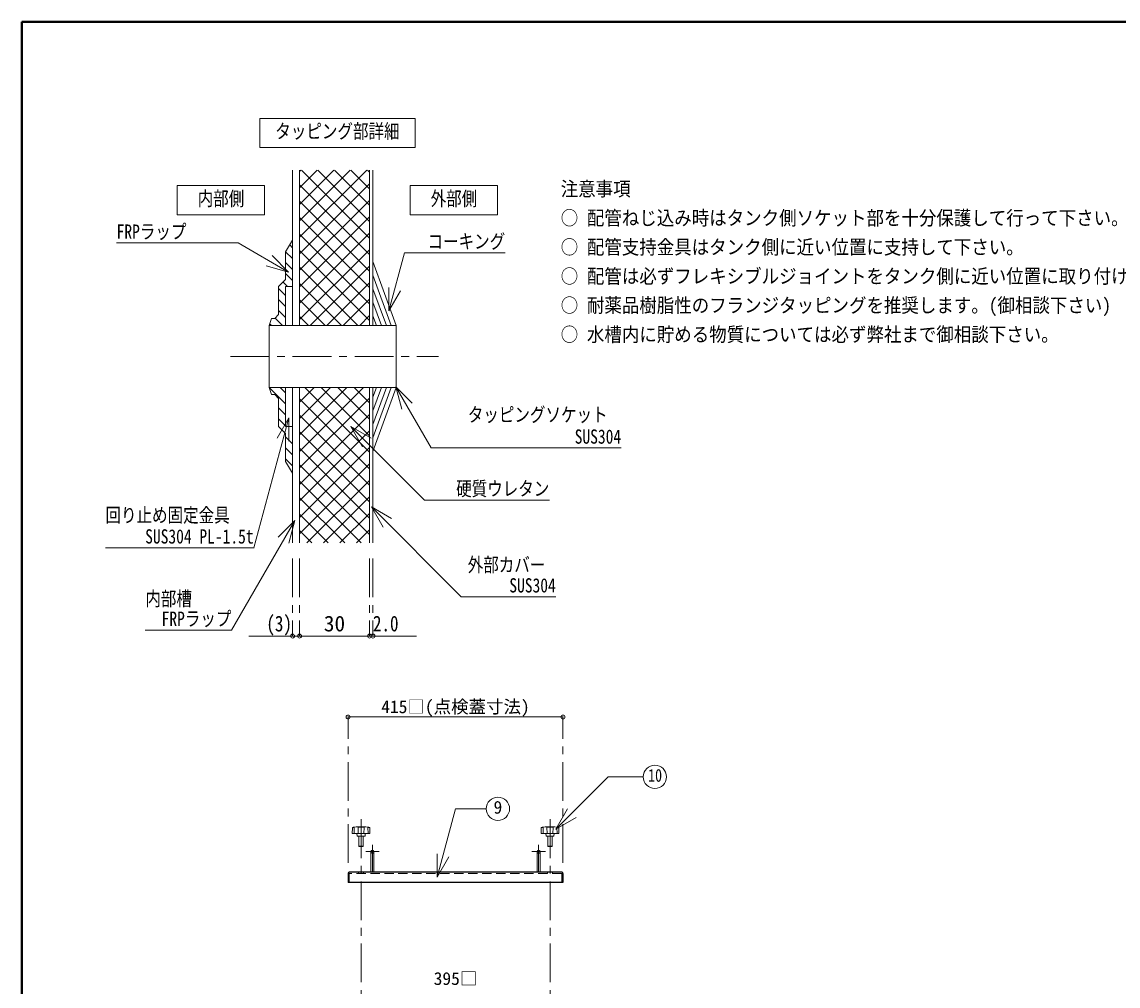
# Model space of a CAD drawing. Units: millimetres at full size, sheet at 1:15; details may follow other scales. Extents: x -3184 to 2891, y -2037 to 2178.
# Drawn here: x -3184 to -1067, y 316 to 2178 of the extents above; entities that cross this region are included whole.
import ezdxf
from ezdxf.enums import TextEntityAlignment as Align

# ---------------------------------------------------------------- set-up
doc = ezdxf.new("R2010")
doc.units = ezdxf.units.MM
doc.header["$LTSCALE"] = 15
doc.header["$PDMODE"] = 32
doc.header["$PDSIZE"] = 7.5
doc.linetypes.add('CHAIN1', pattern=[8, 5, -1, 1, -1])
doc.linetypes.add('DASHED1', pattern=[1.8, 1.2, -0.6])
doc.layers.add('0-0', color=7, linetype='Continuous', lineweight=18)
doc.styles.add('ＭＳ ゴシック', font='')
doc.styles.get('ＭＳ ゴシック').set_extended_font_data('MS Gothic')

msp = doc.modelspace()

# ---------------------------------------------------------------- linework, layer by layer
at = {"layer": '0-0', "color": 1, "lineweight": 40}
for p in [(-3184.2, -2037.13), (2890.8, 2177.87)]:
    msp.add_line(p, (-3184.2, 2177.87), dxfattribs=at)
at = {"layer": '0-0'}
for p, q in [((-2661.45, 1891.62), (-2661.45, 1591.62)), ((-2647.95, 1891.62), (-2647.95, 1591.62)), ((-2512.95, 1891.62), (-2512.95, 1591.62)), ((-2506.2, 1891.62), (-2506.2, 1591.62)), ((-2766.33, 1750.88), (-3001.34, 1750.88)), ((-2669.24, 1694.82), (-2766.33, 1750.88)), ((-2661.45, 1756.62), (-2674.95, 1734.12)), ((-2669.24, 1694.82), (-2701.06, 1726.64)), ((-2674.95, 1734.12), (-2674.95, 1680.12)), ((-2461.2, 1591.62), (-2506.2, 1715.26)), ((-2475.24, 1619.59), (-2445.13, 1731.96)), ((-2445.13, 1731.96), (-2250.77, 1731.96)), ((-2669.24, 1694.82), (-2712.7, 1706.47)), ((-2674.95, 1680.12), (-2688.45, 1666.62)), ((-2470.78, 1591.62), (-2506.2, 1688.94)), ((-2688.45, 1666.62), (-2688.45, 1612.62)), ((-2674.95, 1666.62), (-2661.45, 1666.62)), ((-2674.95, 1666.62), (-2674.95, 1591.62)), ((-2480.36, 1591.62), (-2506.2, 1662.63)), ((-2475.24, 1619.59), (-2475.24, 1664.59)), ((-2475.24, 1619.59), (-2452.74, 1658.56)), ((-2489.93, 1591.62), (-2506.2, 1636.31)), ((-2695.95, 1605.12), (-2688.45, 1612.62)), ((-2499.51, 1591.62), (-2506.2, 1610)), ((-2701.95, 1605.12), (-2706.45, 1591.62)), ((-2706.45, 1591.62), (-2706.45, 1471.62)), ((-2706.45, 1591.62), (-2461.2, 1591.62)), ((-2701.95, 1605.12), (-2695.95, 1605.12)), ((-2461.2, 1591.62), (-2461.2, 1471.62)), ((-2701.95, 1458.12), (-2706.45, 1471.62)), ((-2706.45, 1471.62), (-2461.2, 1471.62)), ((-2661.45, 1471.62), (-2661.45, 1171.62)), ((-2647.95, 1471.62), (-2647.95, 1171.62)), ((-2512.95, 1471.62), (-2512.95, 1171.62)), ((-2506.2, 1471.62), (-2506.2, 1171.62)), ((-2461.2, 1471.62), (-2506.2, 1347.98)), ((-2470.78, 1471.62), (-2506.2, 1374.3)), ((-2480.36, 1471.62), (-2506.2, 1400.61)), ((-2489.93, 1471.62), (-2506.2, 1426.93)), ((-2499.51, 1471.62), (-2506.2, 1453.24)), ((-2462.05, 1473.28), (-2450.4, 1429.82)), ((-2462.05, 1473.28), (-2430.23, 1441.46)), ((-2462.05, 1473.28), (-2393.77, 1355.02)), ((-2701.95, 1458.12), (-2695.95, 1458.12)), ((-2695.95, 1458.12), (-2688.45, 1450.62)), ((-2688.45, 1396.62), (-2688.45, 1450.62)), ((-2668.98, 1412.9), (-2736.17, 1162.14)), ((-2668.98, 1412.9), (-2691.48, 1373.93)), ((-2668.98, 1412.9), (-2668.98, 1367.9)), ((-2674.95, 1383.12), (-2688.45, 1396.62)), ((-2674.95, 1329.12), (-2674.95, 1383.12)), ((-2548.8, 1396.31), (-2509.83, 1373.81)), ((-2548.8, 1396.31), (-2526.3, 1357.34)), ((-2548.8, 1396.31), (-2406.94, 1254.45)), ((-2026.62, 1355.02), (-2393.77, 1355.02)), ((-2661.45, 1306.62), (-2674.95, 1329.12)), ((-2406.94, 1254.45), (-2165.55, 1254.45)), ((-2509.19, 1240.97), (-2470.22, 1218.47)), ((-2509.19, 1240.97), (-2486.69, 1202)), ((-2509.19, 1240.97), (-2335.82, 1067.6)), ((-2657.26, 1214.78), (-2779.44, 1003.17)), ((-2657.26, 1214.78), (-2689.08, 1182.96)), ((-2657.26, 1214.78), (-2668.91, 1171.31)), ((-2735.61, 1162.14), (-3022.84, 1162.14)), ((-2152.88, 1067.6), (-2335.82, 1067.6)), ((-2779.44, 1003.17), (-2945.88, 1003.17)), ((-2152.76, 618.73), (-2051.76, 719.73)), ((-1984.13, 719.73), (-2051.76, 719.73)), ((-2381.96, 526), (-2346.58, 658.04)), ((-2287.35, 658.04), (-2346.58, 658.04)), ((-2152.76, 618.73), (-2130.26, 657.7)), ((-2152.76, 618.73), (-2113.79, 641.23)), ((-2546.37, 610.58), (-2546.03, 621.1)), ((-2538.61, 622.96), (-2544.52, 622.65)), ((-2542.75, 610.17), (-2542.36, 621.81)), ((-2520.21, 622.97), (-2538.19, 622.97)), ((-2534.69, 610.17), (-2535.07, 621.81)), ((-2523.72, 610.17), (-2523.33, 621.81)), ((-2519.79, 622.96), (-2513.89, 622.65)), ((-2515.65, 610.17), (-2516.04, 621.81)), ((-2512.03, 610.58), (-2512.37, 621.1)), ((-2181.37, 610.58), (-2181.03, 621.1)), ((-2173.61, 622.96), (-2179.52, 622.65)), ((-2177.75, 610.17), (-2177.36, 621.81)), ((-2173.19, 622.97), (-2155.21, 622.97)), ((-2169.69, 610.17), (-2170.07, 621.81)), ((-2158.72, 610.17), (-2158.33, 621.81)), ((-2154.79, 622.96), (-2148.89, 622.65)), ((-2150.65, 610.17), (-2151.04, 621.81)), ((-2147.03, 610.58), (-2147.37, 621.1)), ((-2512.43, 610.17), (-2545.97, 610.17)), ((-2536.83, 605.74), (-2537.2, 610.17)), ((-2521.97, 605.37), (-2536.43, 605.37)), ((-2533.2, 585.87), (-2533.2, 605.37)), ((-2525.2, 585.87), (-2525.2, 605.37)), ((-2521.57, 605.74), (-2521.2, 610.17)), ((-2180.97, 610.17), (-2147.43, 610.17)), ((-2171.83, 605.74), (-2172.2, 610.17)), ((-2171.43, 605.37), (-2156.97, 605.37)), ((-2168.2, 585.87), (-2168.2, 605.37)), ((-2160.2, 585.87), (-2160.2, 605.37)), ((-2156.57, 605.74), (-2156.2, 610.17)), ((-2525.2, 585.87), (-2533.2, 585.87)), ((-2168.2, 585.87), (-2160.2, 585.87)), ((-2381.96, 526), (-2381.96, 571)), ((-2381.96, 526), (-2359.46, 564.97))]:
    msp.add_line(p, q, dxfattribs=at)
at = {"layer": '0-0', "color": 4, "lineweight": 9}
for p, q in [((-2647.95, 1761.88), (-2518.22, 1891.62)), ((-2647.95, 1793.7), (-2550.04, 1891.62)), ((-2647.95, 1825.52), (-2581.86, 1891.62)), ((-2647.95, 1857.34), (-2613.68, 1891.62)), ((-2647.95, 1889.16), (-2645.5, 1891.62)), ((-2644.24, 1891.62), (-2512.95, 1760.34)), ((-2612.42, 1891.62), (-2512.95, 1792.15)), ((-2580.6, 1891.62), (-2512.95, 1823.97)), ((-2548.78, 1891.62), (-2512.95, 1855.79)), ((-2516.96, 1891.62), (-2512.95, 1887.61)), ((-2647.95, 1730.06), (-2512.95, 1865.06)), ((-2647.95, 1863.52), (-2512.95, 1728.52)), ((-2647.95, 1698.24), (-2512.95, 1833.24)), ((-2647.95, 1831.7), (-2512.95, 1696.7)), ((-2647.95, 1666.42), (-2512.95, 1801.42)), ((-2647.95, 1799.88), (-2512.95, 1664.88)), ((-2647.95, 1634.6), (-2512.95, 1769.6)), ((-2647.95, 1768.06), (-2512.95, 1633.06)), ((-2667, 1747.38), (-2661.45, 1741.83)), ((-2647.95, 1602.79), (-2512.95, 1737.79)), ((-2647.95, 1736.24), (-2512.95, 1601.24)), ((-2674.95, 1734.12), (-2661.45, 1720.62)), ((-2674.95, 1712.91), (-2661.45, 1699.41)), ((-2647.95, 1704.42), (-2535.16, 1591.62)), ((-2627.3, 1591.62), (-2512.95, 1705.97)), ((-2679.77, 1675.3), (-2671.09, 1666.62)), ((-2674.95, 1691.69), (-2661.45, 1678.19)), ((-2647.95, 1672.6), (-2566.98, 1591.62)), ((-2595.48, 1591.62), (-2512.95, 1674.15)), ((-2688.45, 1662.77), (-2674.95, 1649.27)), ((-2688.45, 1641.55), (-2674.95, 1628.05)), ((-2647.95, 1640.78), (-2598.8, 1591.62)), ((-2563.66, 1591.62), (-2512.95, 1642.33)), ((-2688.45, 1620.34), (-2674.95, 1606.84)), ((-2531.84, 1591.62), (-2512.95, 1610.51)), ((-2705.38, 1594.84), (-2702.16, 1591.62)), ((-2695.2, 1605.87), (-2680.94, 1591.62)), ((-2647.95, 1608.96), (-2630.62, 1591.62)), ((-2706.45, 1471.62), (-2674.95, 1440.12)), ((-2685.24, 1471.62), (-2674.95, 1461.33)), ((-2647.95, 1348.23), (-2524.56, 1471.62)), ((-2647.95, 1380.05), (-2556.38, 1471.62)), ((-2647.95, 1411.87), (-2588.2, 1471.62)), ((-2647.95, 1443.69), (-2620.02, 1471.62)), ((-2637.89, 1471.62), (-2512.95, 1346.68)), ((-2606.07, 1471.62), (-2512.95, 1378.5)), ((-2574.25, 1471.62), (-2512.95, 1410.32)), ((-2542.43, 1471.62), (-2512.95, 1442.14)), ((-2647.95, 1316.41), (-2512.95, 1451.41)), ((-2647.95, 1449.86), (-2512.95, 1314.86)), ((-2688.45, 1432.41), (-2674.95, 1418.91)), ((-2647.95, 1284.59), (-2512.95, 1419.59)), ((-2688.45, 1411.19), (-2674.95, 1397.69)), ((-2647.95, 1418.04), (-2512.95, 1283.04)), ((-2674.95, 1376.48), (-2661.45, 1362.98)), ((-2647.95, 1252.77), (-2512.95, 1387.77)), ((-2647.95, 1386.22), (-2512.95, 1251.22)), ((-2674.95, 1355.27), (-2661.45, 1341.77)), ((-2647.95, 1220.95), (-2512.95, 1355.95)), ((-2674.95, 1334.05), (-2661.45, 1320.55)), ((-2647.95, 1354.4), (-2512.95, 1219.4)), ((-2647.95, 1189.13), (-2512.95, 1324.13)), ((-2647.95, 1322.58), (-2512.95, 1187.58)), ((-2633.64, 1171.62), (-2512.95, 1292.31)), ((-2647.95, 1290.76), (-2528.81, 1171.62)), ((-2647.95, 1258.94), (-2560.63, 1171.62)), ((-2601.82, 1171.62), (-2512.95, 1260.49)), ((-2570, 1171.62), (-2512.95, 1228.67)), ((-2647.95, 1227.12), (-2592.45, 1171.62)), ((-2647.95, 1195.3), (-2624.27, 1171.62)), ((-2538.18, 1171.62), (-2512.95, 1196.85)), ((-2745.83, 991.62), (-2647.95, 991.62)), ((-2647.95, 991.62), (-2512.95, 991.62)), ((-2512.95, 991.62), (-2421.83, 991.62)), ((-2139.2, 835.37), (-2554.2, 835.37)), ((-2510.2, 575.37), (-2510.2, 535.37)), ((-2504.2, 575.37), (-2504.2, 535.37)), ((-2189.2, 575.37), (-2189.2, 535.37)), ((-2183.2, 575.37), (-2183.2, 535.37))]:
    msp.add_line(p, q, dxfattribs=at)
at = {"layer": '0-0', "color": 3}
for p, q in [((-2715.45, 1861.62), (-2884.2, 1861.62)), ((-2715.45, 1805.37), (-2715.45, 1861.62)), ((-2265.45, 1861.62), (-2434.2, 1861.62)), ((-2434.2, 1805.37), (-2434.2, 1861.62)), ((-2265.45, 1805.37), (-2265.45, 1861.62)), ((-2265.45, 1805.37), (-2434.2, 1805.37))]:
    msp.add_line(p, q, dxfattribs=at)
at = {"layer": '0-0', "color": 4, "linetype": 'CHAIN1', "lineweight": 9}
for p, q in [((-2781.45, 1531.62), (-2379.45, 1531.62)), ((-2661.45, 1141.62), (-2661.45, 991.62)), ((-2647.95, 1141.62), (-2647.95, 991.62)), ((-2512.95, 1141.62), (-2512.95, 991.62)), ((-2506.2, 1141.62), (-2506.2, 991.62)), ((-2554.2, 553.37), (-2554.2, 835.37)), ((-2139.2, 553.37), (-2139.2, 835.37)), ((-2529.2, -157.13), (-2529.2, 637.97)), ((-2164.2, -157.13), (-2164.2, 637.97)), ((-2520.2, 575.37), (-2494.2, 575.37)), ((-2507.2, 588.37), (-2507.2, 535.37)), ((-2173.2, 575.37), (-2199.2, 575.37)), ((-2186.2, 588.37), (-2186.2, 535.37))]:
    msp.add_line(p, q, dxfattribs=at)
at = {"layer": '0-0', "color": 5, "lineweight": 25}
for p, q in [((-2554.2, 533.37), (-2554.2, 515.37)), ((-2141.2, 535.37), (-2552.2, 535.37)), ((-2139.2, 533.37), (-2139.2, 515.37)), ((-2139.2, 515.37), (-2554.2, 515.37))]:
    msp.add_line(p, q, dxfattribs=at)
at = {"layer": '0-0', "linetype": 'DASHED1'}
for p, q in [((-2552.2, 532.37), (-2552.2, 515.37)), ((-2142.2, 533.37), (-2551.2, 533.37)), ((-2534.2, 533.37), (-2534.2, 535.37)), ((-2524.2, 533.37), (-2524.2, 535.37)), ((-2169.2, 533.37), (-2169.2, 535.37)), ((-2159.2, 533.37), (-2159.2, 535.37)), ((-2141.2, 532.37), (-2141.2, 515.37))]:
    msp.add_line(p, q, dxfattribs=at)
at = {"layer": '0-0', "color": 3}
msp.add_lwpolyline([(-2724.83, 1991.62), (-2424.83, 1991.62), (-2424.83, 1935.37), (-2724.83, 1935.37)], close=True, dxfattribs=at)
msp.add_lwpolyline([(-2715.45, 1805.37), (-2884.2, 1805.37), (-2884.2, 1861.62)], dxfattribs=at)
at = {"layer": '0-0'}
for points in [[(-2674.95, 1471.62), (-2674.95, 1396.62), (-2661.45, 1396.62)], [(-2525.2, 585.87), (-2525.7, 585.37), (-2532.7, 585.37), (-2533.2, 585.87)], [(-2168.2, 585.87), (-2167.7, 585.37), (-2160.7, 585.37), (-2160.2, 585.87)]]:
    msp.add_lwpolyline(points, dxfattribs=at)
for centre in [(-1961.63, 719.73), (-2264.85, 658.04)]:
    msp.add_circle(centre, 22.5, dxfattribs=at)
for centre, radius, start, end in [((-2544.43, 621.05), 1.6, 93.01913, 178.15415), ((-2544.81, 620.51), 1.66, 93.02757, 128.73305), ((-2544.74, 614.2), 7.97, 72.62002, 91.09064), ((-2538.19, 614.97), 8, 90, 93.01913), ((-2534.67, 621.82), 0.4, 97.29873, 181.90915), ((-2529.2, 579.1), 43.47, 82.70127, 97.29873), ((-2523.73, 621.82), 0.4, 358.09085, 82.70127), ((-2520.21, 614.97), 8, 86.98087, 90), ((-2513.66, 614.2), 7.97, 88.90936, 107.37998), ((-2513.97, 621.05), 1.6, 1.84585, 86.98087), ((-2513.6, 620.51), 1.66, 51.26695, 86.97243), ((-2179.43, 621.05), 1.6, 93.01913, 178.15415), ((-2179.81, 620.51), 1.66, 93.02757, 128.73305), ((-2179.74, 614.2), 7.97, 72.62002, 91.09064), ((-2173.19, 614.97), 8, 90, 93.01913), ((-2169.67, 621.82), 0.4, 97.29873, 181.90915), ((-2164.2, 579.1), 43.47, 82.70127, 97.29873), ((-2158.73, 621.82), 0.4, 358.09085, 82.70127), ((-2155.21, 614.97), 8, 86.98087, 90), ((-2148.66, 614.2), 7.97, 88.90936, 107.37998), ((-2148.97, 621.05), 1.6, 1.84585, 86.98087), ((-2148.6, 620.51), 1.66, 51.26695, 86.97243), ((-2545.97, 610.57), 0.4, 178.15415, 270), ((-2536.43, 605.77), 0.4, 184.76364, 270), ((-2521.97, 605.77), 0.4, 270, 355.23636), ((-2512.43, 610.57), 0.4, 270, 1.84585), ((-2180.97, 610.57), 0.4, 178.15415, 270), ((-2171.43, 605.77), 0.4, 184.76364, 270), ((-2156.97, 605.77), 0.4, 270, 355.23636), ((-2147.43, 610.57), 0.4, 270, 1.84585)]:
    msp.add_arc(centre, radius, start, end, dxfattribs=at)
at = {"layer": '0-0', "color": 4, "lineweight": 9}
for centre in [(-2507.2, 575.37), (-2186.2, 575.37)]:
    msp.add_arc(centre, 3, 360, 180, dxfattribs=at)
at = {"layer": '0-0', "color": 4, "linetype": 'DASHED1', "lineweight": 9}
for centre in [(-2507.2, 575.37), (-2186.2, 575.37)]:
    msp.add_arc(centre, 3, 180, 0, dxfattribs=at)
at = {"layer": '0-0', "color": 5, "lineweight": 25}
for centre, start, end in [((-2552.2, 533.37), 90, 180), ((-2141.2, 533.37), 0, 90)]:
    msp.add_arc(centre, 2, start, end, dxfattribs=at)
at = {"layer": '0-0', "linetype": 'DASHED1'}
for centre, start, end in [((-2551.2, 532.37), 90, 180), ((-2142.2, 532.37), 0, 90)]:
    msp.add_arc(centre, 1, start, end, dxfattribs=at)
at = {"layer": '0-0', "color": 1}
for p in [(-2661.45, 991.62), (-2647.95, 991.62), (-2512.95, 991.62), (-2506.2, 991.62), (-2554.2, 835.37), (-2139.2, 835.37)]:
    msp.add_point(p, dxfattribs=at)

# ---------------------------------------------------------------- texts
at = {"layer": '0-0', "style": 'ＭＳ ゴシック'}
for s, height, width, p in [('タッピング部詳細', 27.49, 0.8, (-2694.83, 1944.74)), ('注意事項', 27.49, 0.9, (-2143.58, 1833.49)), ('内部側', 27.49, 0.8, (-2844.83, 1814.74)), ('外部側', 27.49, 0.8, (-2394.83, 1814.74)), ('○ 配管ねじ込み時はタンク側ソケット部を十分保護して行って下さい。', 27.49, 0.9, (-2143.58, 1777.24)), ('FRPラップ', 27.49, 0.8, (-3001.34, 1750.88)), ('コーキング', 27.49, 0.8, (-2400.77, 1731.96)), ('○ 配管支持金具はタンク側に近い位置に支持して下さい。', 27.49, 0.9, (-2143.58, 1720.99)), ('○ 配管は必ずフレキシブルジョイントをタンク側に近い位置に取り付けて下さい。', 27.49, 0.9, (-2143.58, 1664.74)), ('○ 耐薬品樹脂性のフランジタッピングを推奨します。(御相談下さい)', 27.49, 0.9, (-2143.58, 1608.49)), ('○ 水槽内に貯める物質については必ず弊社まで御相談下さい。', 27.49, 0.9, (-2143.58, 1552.24)), ('タッピングソケット', 27.49, 0.8, (-2323.03, 1397.35)), ('SUS304', 27.49, 0.8, (-2116.62, 1355.02)), ('硬質ウレタン', 27.49, 0.8, (-2345.55, 1254.45)), ('回り止め固定金具', 27.49, 0.8, (-3022.84, 1203.3)), ('SUS304 PL-1.5t', 27.49, 0.8, (-2946.17, 1162.14)), ('外部カバー', 27.49, 0.8, (-2323.22, 1107.43)), ('SUS304', 27.49, 0.8, (-2242.88, 1067.6)), ('内部槽', 27.49, 0.8, (-2945.88, 1041.93)), ('FRPラップ', 27.49, 0.8, (-2914.44, 1003.17)), ('(3)', 30.24, 0.8, (-2712.08, 991.62)), ('2.0', 30.24, 0.8, (-2506.2, 991.62)), ('10', 24.74, 0.8, (-1974.76, 702.85))]:
    msp.add_text(s, height=height, dxfattribs=dict(at, width=width)).set_placement(p, align=Align.BOTTOM_LEFT)
for s, height, p in [('30', 30.24, (-2601.08, 991.62)), ('415□(点検蓋寸法)', 24.74, (-2490.14, 835.37)), ('9', 24.74, (-2273.28, 641.17)), ('395□', 24.74, (-2388.89, 310.37))]:
    msp.add_text(s, height=height, dxfattribs=at).set_placement(p, align=Align.BOTTOM_LEFT)

doc.saveas('drawing.dxf')
